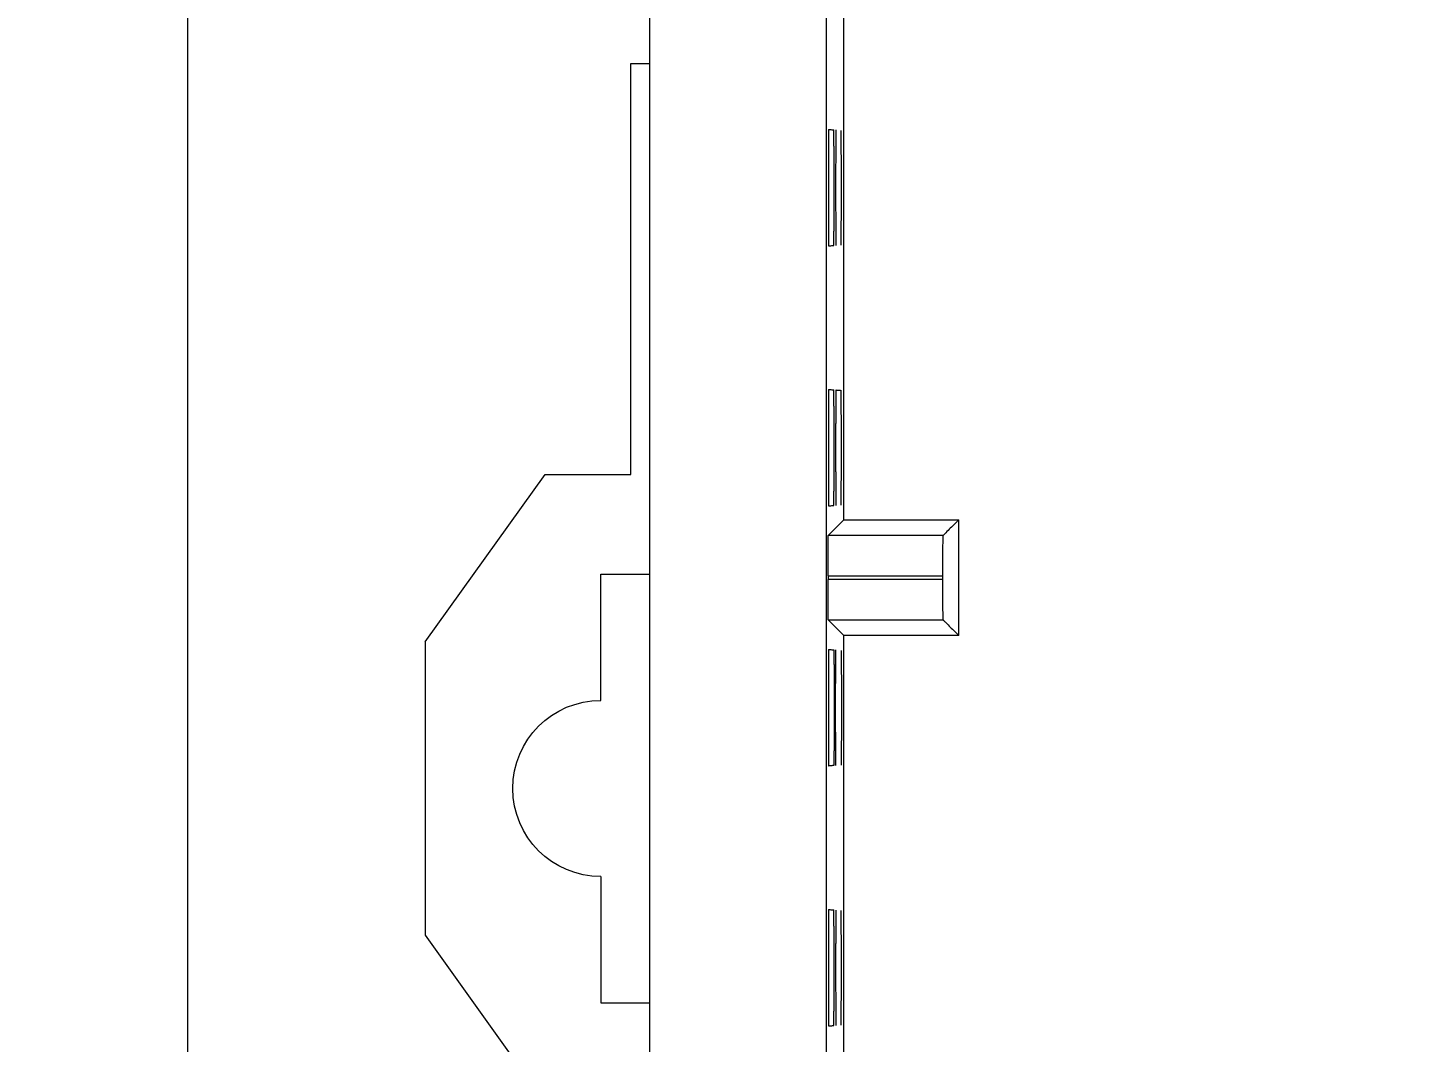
# Model space of a CAD drawing. Header units: millimetres. Extents: x -195 to 1349, y 148 to 750.
# Drawn here: x 752.05 to 776.16, y 345.45 to 363 of the extents above; entities that cross this region are included whole.
import ezdxf

# ---------------------------------------------------------------- set-up
doc = ezdxf.new("R2010")
doc.units = ezdxf.units.MM
doc.layers.get('0').update_dxf_attribs({"linetype": 'CONTINUOUS'})
doc.layers.get('Defpoints').update_dxf_attribs({"linetype": 'CONTINUOUS'})
doc.layers.add('4', color=7, linetype='CONTINUOUS', true_color=0xffffff)
doc.layers.add('55', color=7, linetype='CONTINUOUS', true_color=0xffffff)
doc.styles.add('ROMANC', font='romanc.shx', dxfattribs={"bigfont": 'gbcbig.shx'})
doc.dimstyles.new('YanXiu', dxfattribs={"dimtxt": 3.5, "dimasz": 2.2, "dimexe": 0.66, "dimexo": 0.66, "dimgap": 0.66, "dimtad": 0, "dimdec": 1, "dimdsep": 46, "dimtxsty": 'ROMANC', "dimcen": 0, "dimclrd": 131, "dimclre": 131, "dimclrt": 42, "dimazin": 2, "dimtfac": 1, "dimtdec": 1, "dimtofl": 0, "dimtmove": 0, "dimatfit": 3, "dimfxl": 1, "dimlwd": 5, "dimlwe": 5, "dimarcsym": 0})

# ---------------------------------------------------------------- blocks, each defined once
blk = doc.blocks.new('*D41')
at = {"color": 131, "lineweight": 5, "transparency": 16777216}
for p, q in [((783.379, 486.235), (754.151, 486.235)), ((754.811, 484.035), (754.811, 410.145)), ((754.811, 326.435), (754.811, 400.325)), ((784.75, 324.235), (754.151, 324.235))]:
    blk.add_line(p, q, dxfattribs=at)
at = {"color": 131, "lineweight": 18, "transparency": 16777216}
for points in [[(754.445, 484.035), (755.178, 484.035), (754.811, 486.235)], [(754.445, 326.435), (755.178, 326.435), (754.811, 324.235)]]:
    blk.add_solid(points, dxfattribs=at)
at = {"layer": 'Defpoints', "color": 0, "lineweight": 18, "transparency": 16777216}
for p in [(784.039, 486.235), (754.811, 324.235), (785.41, 324.235)]:
    blk.add_point(p, dxfattribs=at)
at = {"color": 42, "lineweight": 18, "transparency": 16777216, "insert": (754.811, 405.235), "char_height": 3.5, "attachment_point": 5, "rotation": 90, "style": 'ROMANC'}
blk.add_mtext('162', dxfattribs=at)
blk = doc.blocks.new('*D42')
at = {"color": 131, "lineweight": 5, "transparency": 16777216}
for p, q in [((768.139, 491.231), (745.371, 491.231)), ((746.031, 489.031), (746.031, 410.145)), ((746.031, 321.439), (746.031, 400.325)), ((768.139, 319.239), (745.371, 319.239))]:
    blk.add_line(p, q, dxfattribs=at)
at = {"color": 131, "lineweight": 18, "transparency": 16777216}
for points in [[(745.665, 489.031), (746.398, 489.031), (746.031, 491.231)], [(745.665, 321.439), (746.398, 321.439), (746.031, 319.239)]]:
    blk.add_solid(points, dxfattribs=at)
at = {"layer": 'Defpoints', "color": 0, "lineweight": 18, "transparency": 16777216}
for p in [(768.799, 491.231), (746.031, 319.239), (768.799, 319.239)]:
    blk.add_point(p, dxfattribs=at)
at = {"color": 42, "lineweight": 18, "transparency": 16777216, "insert": (746.031, 405.235), "char_height": 3.5, "attachment_point": 5, "rotation": 90, "style": 'ROMANC'}
blk.add_mtext('172', dxfattribs=at)
blk = doc.blocks.new('*D43')
at = {"color": 131, "lineweight": 5, "transparency": 16777216}
for p, q in [((779.094, 499.735), (739.1, 499.735)), ((739.76, 497.535), (739.76, 410.145)), ((739.76, 312.935), (739.76, 400.325)), ((779.784, 310.735), (739.1, 310.735))]:
    blk.add_line(p, q, dxfattribs=at)
at = {"color": 131, "lineweight": 18, "transparency": 16777216}
for points in [[(739.393, 497.535), (740.126, 497.535), (739.76, 499.735)], [(739.393, 312.935), (740.126, 312.935), (739.76, 310.735)]]:
    blk.add_solid(points, dxfattribs=at)
at = {"layer": 'Defpoints', "color": 0, "lineweight": 18, "transparency": 16777216}
for p in [(739.76, 499.735), (779.754, 499.735), (780.444, 310.735)]:
    blk.add_point(p, dxfattribs=at)
at = {"color": 42, "lineweight": 18, "transparency": 16777216, "insert": (739.76, 405.235), "char_height": 3.5, "attachment_point": 5, "rotation": 90, "style": 'ROMANC'}
blk.add_mtext('189', dxfattribs=at)
blk = doc.blocks.new('*D44')
at = {"color": 131, "lineweight": 5, "transparency": 16777216}
for p, q in [((764.4, 505.033), (730.865, 505.033)), ((731.525, 502.833), (731.525, 410.395)), ((731.525, 307.638), (731.525, 400.075)), ((764.4, 305.438), (730.865, 305.438))]:
    blk.add_line(p, q, dxfattribs=at)
at = {"color": 131, "lineweight": 18, "transparency": 16777216}
for points in [[(731.159, 502.833), (731.892, 502.833), (731.525, 505.033)], [(731.159, 307.638), (731.892, 307.638), (731.525, 305.438)]]:
    blk.add_solid(points, dxfattribs=at)
at = {"layer": 'Defpoints', "color": 0, "lineweight": 18, "transparency": 16777216}
for p in [(765.06, 505.033), (731.525, 305.438), (765.06, 305.438)]:
    blk.add_point(p, dxfattribs=at)
at = {"color": 42, "lineweight": 18, "transparency": 16777216, "insert": (731.525, 405.235), "char_height": 3.5, "attachment_point": 5, "rotation": 90, "style": 'ROMANC'}
blk.add_mtext('200', dxfattribs=at)

msp = doc.modelspace()

# ---------------------------------------------------------------- linework, layer by layer
at = {"layer": '4', "color": 7, "linetype": 'Continuous', "lineweight": 18}
for p, q in [((762.807, 317.039), (762.807, 493.431)), ((765.857, 492.781), (765.857, 317.689)), ((765.896, 354.216), (766.165, 354.485)), ((765.892, 353.516), (765.892, 353.454)), ((767.88, 353.454), (767.88, 353.516)), ((766.165, 352.485), (765.896, 352.754))]:
    msp.add_line(p, q, dxfattribs=at)
for points, knots in [([(766.165, 354.485), (766.165, 354.591), (766.165, 354.698), (766.165, 371.614), (766.165, 388.425), (766.165, 422.046), (766.165, 438.856), (766.165, 455.773), (766.165, 455.879), (766.165, 455.985)], [0, 0, 0, 0, 0.003136, 0.003136, 0.5, 0.5, 0.996864, 0.996864, 1, 1, 1, 1]), ([(765.903, 361.242), (765.902, 361.242), (765.902, 361.236), (765.901, 361.217), (765.901, 361.209), (765.901, 361.195), (765.901, 361.189), (765.901, 361.178), (765.901, 361.172), (765.9, 361.153), (765.9, 361.125), (765.9, 361.091), (765.9, 361.064), (765.899, 361.055), (765.899, 361.035), (765.899, 361.025), (765.899, 360.993), (765.899, 360.971), (765.899, 360.901), (765.898, 360.851), (765.898, 360.782), (765.898, 360.768), (765.898, 360.739), (765.898, 360.725), (765.898, 360.681), (765.898, 360.652), (765.898, 360.591), (765.898, 360.56), (765.897, 360.513), (765.897, 360.497), (765.897, 360.465), (765.897, 360.449), (765.897, 360.4), (765.897, 360.335), (765.897, 360.269), (765.897, 360.203), (765.897, 360.17), (765.897, 360.121), (765.897, 360.104), (765.897, 360.072), (765.897, 359.99), (765.898, 359.912), (765.898, 359.836), (765.898, 359.82), (765.898, 359.79), (765.898, 359.776), (765.898, 359.732), (765.898, 359.704), (765.898, 359.622), (765.899, 359.571), (765.899, 359.512), (765.899, 359.5), (765.899, 359.478), (765.899, 359.468), (765.899, 359.436), (765.899, 359.417), (765.9, 359.38), (765.9, 359.363), (765.9, 359.332), (765.9, 359.318), (765.901, 359.292), (765.901, 359.27), (765.901, 359.254), (765.902, 359.241), (765.902, 359.236), (765.902, 359.23), (765.902, 359.228), (765.903, 359.228)], [0, 0, 0, 0, 0.0625, 0.0625, 0.09375, 0.09375, 0.109375, 0.109375, 0.125, 0.125, 0.15625, 0.1875, 0.1875, 0.203125, 0.203125, 0.21875, 0.21875, 0.25, 0.25, 0.3125, 0.3125, 0.328125, 0.328125, 0.34375, 0.34375, 0.375, 0.375, 0.40625, 0.40625, 0.421875, 0.421875, 0.4375, 0.4375, 0.46875, 0.5, 0.5, 0.53125, 0.53125, 0.546875, 0.546875, 0.5625, 0.625, 0.625, 0.640625, 0.640625, 0.65625, 0.65625, 0.6875, 0.6875, 0.75, 0.75, 0.765625, 0.765625, 0.78125, 0.78125, 0.8125, 0.8125, 0.84375, 0.84375, 0.875, 0.875, 0.90625, 0.9375, 0.9375, 0.96875, 0.96875, 1, 1, 1, 1]), ([(765.903, 361.242), (765.916, 361.241), (765.929, 361.241), (765.952, 361.239), (765.961, 361.238), (765.977, 361.237), (765.984, 361.237), (765.992, 361.236)], [0, 0, 0, 0, 0.448296, 0.448296, 0.75351, 0.75351, 1, 1, 1, 1]), ([(765.992, 359.234), (765.992, 359.235), (765.992, 359.241), (765.993, 359.26), (765.993, 359.268), (765.993, 359.287), (765.994, 359.298), (765.994, 359.323), (765.994, 359.351), (765.994, 359.385), (765.995, 359.412), (765.995, 359.421), (765.995, 359.441), (765.995, 359.451), (765.995, 359.483), (765.995, 359.505), (765.996, 359.574), (765.996, 359.624), (765.996, 359.692), (765.996, 359.706), (765.996, 359.735), (765.996, 359.749), (765.996, 359.792), (765.997, 359.822), (765.997, 359.882), (765.997, 359.913), (765.997, 359.96), (765.997, 359.975), (765.997, 360.007), (765.997, 360.024), (765.997, 360.072), (765.997, 360.137), (765.997, 360.202), (765.997, 360.267), (765.997, 360.3), (765.997, 360.349), (765.997, 360.365), (765.997, 360.398), (765.997, 360.479), (765.997, 360.557), (765.997, 360.632), (765.997, 360.647), (765.996, 360.677), (765.996, 360.692), (765.996, 360.736), (765.996, 360.764), (765.996, 360.845), (765.996, 360.896), (765.995, 360.954), (765.995, 360.965), (765.995, 360.987), (765.995, 360.998), (765.995, 361.029), (765.995, 361.049), (765.994, 361.085), (765.994, 361.102), (765.994, 361.133), (765.994, 361.147), (765.994, 361.172), (765.993, 361.194), (765.993, 361.21), (765.993, 361.223), (765.992, 361.228), (765.992, 361.235), (765.992, 361.236), (765.992, 361.236)], [0, 0, 0, 0, 0.0625, 0.0625, 0.09375, 0.09375, 0.125, 0.125, 0.15625, 0.1875, 0.1875, 0.203125, 0.203125, 0.21875, 0.21875, 0.25, 0.25, 0.3125, 0.3125, 0.328125, 0.328125, 0.34375, 0.34375, 0.375, 0.375, 0.40625, 0.40625, 0.421875, 0.421875, 0.4375, 0.4375, 0.46875, 0.5, 0.5, 0.53125, 0.53125, 0.546875, 0.546875, 0.5625, 0.625, 0.625, 0.640625, 0.640625, 0.65625, 0.65625, 0.6875, 0.6875, 0.75, 0.75, 0.765625, 0.765625, 0.78125, 0.78125, 0.8125, 0.8125, 0.84375, 0.84375, 0.875, 0.875, 0.90625, 0.9375, 0.9375, 0.96875, 0.96875, 1, 1, 1, 1]), ([(766.028, 361.234), (766.028, 361.234), (766.028, 361.227), (766.027, 361.208), (766.027, 361.2), (766.027, 361.186), (766.027, 361.181), (766.026, 361.17), (766.026, 361.164), (766.026, 361.145), (766.026, 361.117), (766.026, 361.084), (766.025, 361.057), (766.025, 361.047), (766.025, 361.028), (766.025, 361.018), (766.025, 360.986), (766.025, 360.964), (766.024, 360.895), (766.024, 360.845), (766.024, 360.777), (766.024, 360.763), (766.024, 360.735), (766.024, 360.721), (766.024, 360.677), (766.024, 360.648), (766.023, 360.588), (766.023, 360.557), (766.023, 360.51), (766.023, 360.495), (766.023, 360.463), (766.023, 360.447), (766.023, 360.398), (766.023, 360.334), (766.023, 360.269), (766.023, 360.204), (766.023, 360.171), (766.023, 360.122), (766.023, 360.106), (766.023, 360.073), (766.023, 359.992), (766.023, 359.915), (766.023, 359.839), (766.024, 359.824), (766.024, 359.794), (766.024, 359.78), (766.024, 359.736), (766.024, 359.708), (766.024, 359.627), (766.024, 359.577), (766.025, 359.518), (766.025, 359.507), (766.025, 359.485), (766.025, 359.474), (766.025, 359.443), (766.025, 359.424), (766.026, 359.388), (766.026, 359.371), (766.026, 359.34), (766.026, 359.326), (766.026, 359.301), (766.027, 359.279), (766.027, 359.263), (766.027, 359.25), (766.028, 359.245), (766.028, 359.239), (766.028, 359.237), (766.028, 359.237)], [0, 0, 0, 0, 0.0625, 0.0625, 0.09375, 0.09375, 0.109375, 0.109375, 0.125, 0.125, 0.15625, 0.1875, 0.1875, 0.203125, 0.203125, 0.21875, 0.21875, 0.25, 0.25, 0.3125, 0.3125, 0.328125, 0.328125, 0.34375, 0.34375, 0.375, 0.375, 0.40625, 0.40625, 0.421875, 0.421875, 0.4375, 0.4375, 0.46875, 0.5, 0.5, 0.53125, 0.53125, 0.546875, 0.546875, 0.5625, 0.625, 0.625, 0.640625, 0.640625, 0.65625, 0.65625, 0.6875, 0.6875, 0.75, 0.75, 0.765625, 0.765625, 0.78125, 0.78125, 0.8125, 0.8125, 0.84375, 0.84375, 0.875, 0.875, 0.90625, 0.9375, 0.9375, 0.96875, 0.96875, 1, 1, 1, 1]), ([(766.117, 359.243), (766.118, 359.243), (766.118, 359.25), (766.119, 359.269), (766.119, 359.276), (766.119, 359.295), (766.119, 359.306), (766.12, 359.331), (766.12, 359.359), (766.12, 359.392), (766.12, 359.419), (766.12, 359.429), (766.121, 359.448), (766.121, 359.458), (766.121, 359.489), (766.121, 359.511), (766.121, 359.58), (766.122, 359.63), (766.122, 359.697), (766.122, 359.711), (766.122, 359.739), (766.122, 359.753), (766.122, 359.796), (766.122, 359.825), (766.122, 359.885), (766.122, 359.916), (766.122, 359.962), (766.122, 359.978), (766.123, 360.009), (766.123, 360.025), (766.123, 360.073), (766.123, 360.138), (766.123, 360.202), (766.123, 360.267), (766.123, 360.299), (766.123, 360.348), (766.123, 360.364), (766.123, 360.397), (766.123, 360.477), (766.122, 360.554), (766.122, 360.629), (766.122, 360.644), (766.122, 360.673), (766.122, 360.688), (766.122, 360.731), (766.122, 360.759), (766.122, 360.84), (766.121, 360.89), (766.121, 360.948), (766.121, 360.959), (766.121, 360.981), (766.121, 360.991), (766.121, 361.022), (766.12, 361.042), (766.12, 361.078), (766.12, 361.094), (766.12, 361.125), (766.12, 361.139), (766.119, 361.164), (766.119, 361.186), (766.119, 361.202), (766.118, 361.214), (766.118, 361.219), (766.118, 361.226), (766.118, 361.227), (766.117, 361.227)], [0, 0, 0, 0, 0.0625, 0.0625, 0.09375, 0.09375, 0.125, 0.125, 0.15625, 0.1875, 0.1875, 0.203125, 0.203125, 0.21875, 0.21875, 0.25, 0.25, 0.3125, 0.3125, 0.328125, 0.328125, 0.34375, 0.34375, 0.375, 0.375, 0.40625, 0.40625, 0.421875, 0.421875, 0.4375, 0.4375, 0.46875, 0.5, 0.5, 0.53125, 0.53125, 0.546875, 0.546875, 0.5625, 0.625, 0.625, 0.640625, 0.640625, 0.65625, 0.65625, 0.6875, 0.6875, 0.75, 0.75, 0.765625, 0.765625, 0.78125, 0.78125, 0.8125, 0.8125, 0.84375, 0.84375, 0.875, 0.875, 0.90625, 0.9375, 0.9375, 0.96875, 0.96875, 1, 1, 1, 1]), ([(765.903, 359.228), (765.916, 359.229), (765.929, 359.23), (765.952, 359.232), (765.961, 359.232), (765.977, 359.233), (765.984, 359.234), (765.992, 359.234)], [0, 0, 0, 0, 0.448295, 0.448295, 0.75351, 0.75351, 1, 1, 1, 1]), ([(765.903, 356.742), (765.902, 356.742), (765.902, 356.736), (765.901, 356.717), (765.901, 356.709), (765.901, 356.695), (765.901, 356.689), (765.901, 356.678), (765.901, 356.672), (765.9, 356.653), (765.9, 356.625), (765.9, 356.591), (765.9, 356.564), (765.899, 356.555), (765.899, 356.535), (765.899, 356.525), (765.899, 356.493), (765.899, 356.471), (765.899, 356.401), (765.898, 356.351), (765.898, 356.282), (765.898, 356.268), (765.898, 356.239), (765.898, 356.225), (765.898, 356.181), (765.898, 356.152), (765.898, 356.091), (765.898, 356.06), (765.897, 356.013), (765.897, 355.997), (765.897, 355.965), (765.897, 355.949), (765.897, 355.9), (765.897, 355.835), (765.897, 355.769), (765.897, 355.703), (765.897, 355.67), (765.897, 355.621), (765.897, 355.604), (765.897, 355.572), (765.897, 355.49), (765.898, 355.412), (765.898, 355.336), (765.898, 355.32), (765.898, 355.29), (765.898, 355.276), (765.898, 355.232), (765.898, 355.204), (765.898, 355.122), (765.899, 355.071), (765.899, 355.012), (765.899, 355), (765.899, 354.978), (765.899, 354.968), (765.899, 354.936), (765.899, 354.917), (765.9, 354.88), (765.9, 354.863), (765.9, 354.832), (765.9, 354.818), (765.901, 354.792), (765.901, 354.77), (765.901, 354.754), (765.902, 354.741), (765.902, 354.736), (765.902, 354.73), (765.902, 354.728), (765.903, 354.728)], [0, 0, 0, 0, 0.0625, 0.0625, 0.09375, 0.09375, 0.109375, 0.109375, 0.125, 0.125, 0.15625, 0.1875, 0.1875, 0.203125, 0.203125, 0.21875, 0.21875, 0.25, 0.25, 0.3125, 0.3125, 0.328125, 0.328125, 0.34375, 0.34375, 0.375, 0.375, 0.40625, 0.40625, 0.421875, 0.421875, 0.4375, 0.4375, 0.46875, 0.5, 0.5, 0.53125, 0.53125, 0.546875, 0.546875, 0.5625, 0.625, 0.625, 0.640625, 0.640625, 0.65625, 0.65625, 0.6875, 0.6875, 0.75, 0.75, 0.765625, 0.765625, 0.78125, 0.78125, 0.8125, 0.8125, 0.84375, 0.84375, 0.875, 0.875, 0.90625, 0.9375, 0.9375, 0.96875, 0.96875, 1, 1, 1, 1]), ([(765.903, 356.742), (765.916, 356.741), (765.929, 356.741), (765.952, 356.739), (765.961, 356.738), (765.977, 356.737), (765.984, 356.737), (765.992, 356.736)], [0, 0, 0, 0, 0.448296, 0.448296, 0.75351, 0.75351, 1, 1, 1, 1]), ([(765.992, 354.734), (765.992, 354.735), (765.992, 354.741), (765.993, 354.76), (765.993, 354.768), (765.993, 354.787), (765.994, 354.798), (765.994, 354.823), (765.994, 354.851), (765.994, 354.885), (765.995, 354.912), (765.995, 354.921), (765.995, 354.941), (765.995, 354.951), (765.995, 354.983), (765.995, 355.005), (765.996, 355.074), (765.996, 355.124), (765.996, 355.192), (765.996, 355.206), (765.996, 355.235), (765.996, 355.249), (765.996, 355.292), (765.997, 355.322), (765.997, 355.382), (765.997, 355.413), (765.997, 355.46), (765.997, 355.475), (765.997, 355.507), (765.997, 355.524), (765.997, 355.572), (765.997, 355.637), (765.997, 355.702), (765.997, 355.767), (765.997, 355.8), (765.997, 355.849), (765.997, 355.865), (765.997, 355.898), (765.997, 355.979), (765.997, 356.057), (765.997, 356.132), (765.997, 356.147), (765.996, 356.177), (765.996, 356.192), (765.996, 356.236), (765.996, 356.264), (765.996, 356.345), (765.996, 356.396), (765.995, 356.454), (765.995, 356.465), (765.995, 356.487), (765.995, 356.498), (765.995, 356.529), (765.995, 356.549), (765.994, 356.585), (765.994, 356.602), (765.994, 356.633), (765.994, 356.647), (765.994, 356.672), (765.993, 356.694), (765.993, 356.71), (765.993, 356.723), (765.992, 356.728), (765.992, 356.735), (765.992, 356.736), (765.992, 356.736)], [0, 0, 0, 0, 0.0625, 0.0625, 0.09375, 0.09375, 0.125, 0.125, 0.15625, 0.1875, 0.1875, 0.203125, 0.203125, 0.21875, 0.21875, 0.25, 0.25, 0.3125, 0.3125, 0.328125, 0.328125, 0.34375, 0.34375, 0.375, 0.375, 0.40625, 0.40625, 0.421875, 0.421875, 0.4375, 0.4375, 0.46875, 0.5, 0.5, 0.53125, 0.53125, 0.546875, 0.546875, 0.5625, 0.625, 0.625, 0.640625, 0.640625, 0.65625, 0.65625, 0.6875, 0.6875, 0.75, 0.75, 0.765625, 0.765625, 0.78125, 0.78125, 0.8125, 0.8125, 0.84375, 0.84375, 0.875, 0.875, 0.90625, 0.9375, 0.9375, 0.96875, 0.96875, 1, 1, 1, 1]), ([(766.028, 356.734), (766.028, 356.734), (766.028, 356.727), (766.027, 356.708), (766.027, 356.7), (766.027, 356.686), (766.027, 356.681), (766.026, 356.67), (766.026, 356.664), (766.026, 356.645), (766.026, 356.617), (766.026, 356.584), (766.025, 356.557), (766.025, 356.547), (766.025, 356.528), (766.025, 356.518), (766.025, 356.486), (766.025, 356.464), (766.024, 356.395), (766.024, 356.345), (766.024, 356.277), (766.024, 356.263), (766.024, 356.235), (766.024, 356.221), (766.024, 356.177), (766.024, 356.148), (766.023, 356.088), (766.023, 356.057), (766.023, 356.01), (766.023, 355.995), (766.023, 355.963), (766.023, 355.947), (766.023, 355.898), (766.023, 355.834), (766.023, 355.769), (766.023, 355.704), (766.023, 355.671), (766.023, 355.622), (766.023, 355.606), (766.023, 355.573), (766.023, 355.492), (766.023, 355.415), (766.023, 355.339), (766.024, 355.324), (766.024, 355.294), (766.024, 355.28), (766.024, 355.236), (766.024, 355.208), (766.024, 355.127), (766.024, 355.077), (766.025, 355.018), (766.025, 355.007), (766.025, 354.985), (766.025, 354.974), (766.025, 354.943), (766.025, 354.924), (766.026, 354.888), (766.026, 354.871), (766.026, 354.84), (766.026, 354.826), (766.026, 354.801), (766.027, 354.779), (766.027, 354.763), (766.027, 354.75), (766.028, 354.745), (766.028, 354.739), (766.028, 354.737), (766.028, 354.737)], [0, 0, 0, 0, 0.0625, 0.0625, 0.09375, 0.09375, 0.109375, 0.109375, 0.125, 0.125, 0.15625, 0.1875, 0.1875, 0.203125, 0.203125, 0.21875, 0.21875, 0.25, 0.25, 0.3125, 0.3125, 0.328125, 0.328125, 0.34375, 0.34375, 0.375, 0.375, 0.40625, 0.40625, 0.421875, 0.421875, 0.4375, 0.4375, 0.46875, 0.5, 0.5, 0.53125, 0.53125, 0.546875, 0.546875, 0.5625, 0.625, 0.625, 0.640625, 0.640625, 0.65625, 0.65625, 0.6875, 0.6875, 0.75, 0.75, 0.765625, 0.765625, 0.78125, 0.78125, 0.8125, 0.8125, 0.84375, 0.84375, 0.875, 0.875, 0.90625, 0.9375, 0.9375, 0.96875, 0.96875, 1, 1, 1, 1]), ([(766.028, 356.734), (766.04, 356.733), (766.052, 356.732), (766.073, 356.73), (766.082, 356.73), (766.1, 356.729), (766.109, 356.728), (766.117, 356.727)], [0, 0, 0, 0, 0.406541, 0.406541, 0.703271, 0.703271, 1, 1, 1, 1]), ([(766.117, 354.743), (766.118, 354.743), (766.118, 354.75), (766.119, 354.769), (766.119, 354.776), (766.119, 354.795), (766.119, 354.806), (766.12, 354.831), (766.12, 354.859), (766.12, 354.892), (766.12, 354.919), (766.12, 354.929), (766.121, 354.948), (766.121, 354.958), (766.121, 354.989), (766.121, 355.011), (766.121, 355.08), (766.122, 355.13), (766.122, 355.197), (766.122, 355.211), (766.122, 355.239), (766.122, 355.253), (766.122, 355.296), (766.122, 355.325), (766.122, 355.385), (766.122, 355.416), (766.122, 355.462), (766.122, 355.478), (766.123, 355.509), (766.123, 355.525), (766.123, 355.573), (766.123, 355.638), (766.123, 355.702), (766.123, 355.767), (766.123, 355.799), (766.123, 355.848), (766.123, 355.864), (766.123, 355.897), (766.123, 355.977), (766.122, 356.054), (766.122, 356.129), (766.122, 356.144), (766.122, 356.173), (766.122, 356.188), (766.122, 356.231), (766.122, 356.259), (766.122, 356.34), (766.121, 356.39), (766.121, 356.448), (766.121, 356.459), (766.121, 356.481), (766.121, 356.491), (766.121, 356.522), (766.12, 356.542), (766.12, 356.578), (766.12, 356.594), (766.12, 356.625), (766.12, 356.639), (766.119, 356.664), (766.119, 356.686), (766.119, 356.702), (766.118, 356.714), (766.118, 356.719), (766.118, 356.726), (766.118, 356.727), (766.117, 356.727)], [0, 0, 0, 0, 0.0625, 0.0625, 0.09375, 0.09375, 0.125, 0.125, 0.15625, 0.1875, 0.1875, 0.203125, 0.203125, 0.21875, 0.21875, 0.25, 0.25, 0.3125, 0.3125, 0.328125, 0.328125, 0.34375, 0.34375, 0.375, 0.375, 0.40625, 0.40625, 0.421875, 0.421875, 0.4375, 0.4375, 0.46875, 0.5, 0.5, 0.53125, 0.53125, 0.546875, 0.546875, 0.5625, 0.625, 0.625, 0.640625, 0.640625, 0.65625, 0.65625, 0.6875, 0.6875, 0.75, 0.75, 0.765625, 0.765625, 0.78125, 0.78125, 0.8125, 0.8125, 0.84375, 0.84375, 0.875, 0.875, 0.90625, 0.9375, 0.9375, 0.96875, 0.96875, 1, 1, 1, 1]), ([(765.903, 354.728), (765.916, 354.729), (765.929, 354.73), (765.952, 354.732), (765.961, 354.732), (765.977, 354.733), (765.984, 354.734), (765.992, 354.734)], [0, 0, 0, 0, 0.448295, 0.448295, 0.75351, 0.75351, 1, 1, 1, 1]), ([(768.153, 354.485), (768.141, 354.473), (768.128, 354.461), (768.068, 354.401), (768.02, 354.353), (767.942, 354.275), (767.913, 354.246), (767.884, 354.216)], [0, 0, 0, 0, 0.134571, 0.134571, 0.672856, 0.672856, 1, 1, 1, 1]), ([(765.892, 353.516), (765.892, 353.563), (765.892, 353.608), (765.892, 353.675), (765.892, 353.697), (765.892, 353.741), (765.892, 353.762), (765.892, 353.826), (765.893, 353.866), (765.893, 353.913), (765.893, 353.923), (765.893, 353.941), (765.893, 353.95), (765.893, 353.977), (765.893, 353.994), (765.893, 354.042), (765.894, 354.071), (765.894, 354.103), (765.894, 354.109), (765.894, 354.121), (765.894, 354.138), (765.894, 354.163), (765.895, 354.178), (765.895, 354.189), (765.895, 354.192), (765.895, 354.197), (765.895, 354.2), (765.895, 354.211), (765.895, 354.216), (765.896, 354.216)], [0, 0, 0, 0, 0.125, 0.125, 0.1875, 0.1875, 0.25, 0.25, 0.375, 0.375, 0.40625, 0.40625, 0.4375, 0.4375, 0.5, 0.5, 0.625, 0.625, 0.65625, 0.65625, 0.6875, 0.75, 0.8125, 0.8125, 0.84375, 0.84375, 0.875, 0.875, 1, 1, 1, 1]), ([(767.88, 353.516), (767.88, 353.563), (767.88, 353.608), (767.88, 353.675), (767.88, 353.697), (767.88, 353.741), (767.88, 353.762), (767.88, 353.826), (767.881, 353.866), (767.881, 353.913), (767.881, 353.923), (767.881, 353.941), (767.881, 353.95), (767.881, 353.977), (767.881, 353.994), (767.881, 354.042), (767.881, 354.071), (767.882, 354.103), (767.882, 354.109), (767.882, 354.121), (767.882, 354.138), (767.882, 354.163), (767.883, 354.178), (767.883, 354.189), (767.883, 354.192), (767.883, 354.197), (767.883, 354.2), (767.883, 354.211), (767.883, 354.216), (767.884, 354.216)], [0, 0, 0, 0, 0.125, 0.125, 0.1875, 0.1875, 0.25, 0.25, 0.375, 0.375, 0.40625, 0.40625, 0.4375, 0.4375, 0.5, 0.5, 0.625, 0.625, 0.65625, 0.65625, 0.6875, 0.75, 0.8125, 0.8125, 0.84375, 0.84375, 0.875, 0.875, 1, 1, 1, 1]), ([(765.896, 352.754), (765.895, 352.754), (765.895, 352.759), (765.895, 352.773), (765.895, 352.778), (765.895, 352.792), (765.894, 352.8), (765.894, 352.826), (765.894, 352.848), (765.894, 352.879), (765.894, 352.886), (765.894, 352.9), (765.893, 352.907), (765.893, 352.929), (765.893, 352.944), (765.893, 352.993), (765.893, 353.028), (765.893, 353.075), (765.893, 353.085), (765.893, 353.105), (765.892, 353.135), (765.892, 353.186), (765.892, 353.229), (765.892, 353.262), (765.892, 353.273), (765.892, 353.295), (765.892, 353.306), (765.892, 353.363), (765.892, 353.408), (765.892, 353.454)], [0, 0, 0, 0, 0.125, 0.125, 0.1875, 0.1875, 0.25, 0.25, 0.375, 0.375, 0.40625, 0.40625, 0.4375, 0.4375, 0.5, 0.5, 0.625, 0.625, 0.65625, 0.65625, 0.6875, 0.75, 0.8125, 0.8125, 0.84375, 0.84375, 0.875, 0.875, 1, 1, 1, 1]), ([(767.884, 352.754), (767.883, 352.754), (767.883, 352.759), (767.883, 352.773), (767.883, 352.778), (767.883, 352.792), (767.882, 352.8), (767.882, 352.826), (767.882, 352.848), (767.882, 352.879), (767.882, 352.886), (767.881, 352.9), (767.881, 352.907), (767.881, 352.929), (767.881, 352.944), (767.881, 352.993), (767.881, 353.028), (767.881, 353.075), (767.881, 353.085), (767.881, 353.105), (767.88, 353.135), (767.88, 353.186), (767.88, 353.229), (767.88, 353.262), (767.88, 353.273), (767.88, 353.295), (767.88, 353.306), (767.88, 353.363), (767.88, 353.408), (767.88, 353.454)], [0, 0, 0, 0, 0.125, 0.125, 0.1875, 0.1875, 0.25, 0.25, 0.375, 0.375, 0.40625, 0.40625, 0.4375, 0.4375, 0.5, 0.5, 0.625, 0.625, 0.65625, 0.65625, 0.6875, 0.75, 0.8125, 0.8125, 0.84375, 0.84375, 0.875, 0.875, 1, 1, 1, 1]), ([(767.884, 352.754), (767.895, 352.743), (767.905, 352.732), (767.964, 352.673), (768.013, 352.625), (768.092, 352.546), (768.122, 352.516), (768.153, 352.485)], [0, 0, 0, 0, 0.12101, 0.12101, 0.659295, 0.659295, 1, 1, 1, 1]), ([(766.165, 319.588), (766.165, 330.41), (766.165, 341.231), (766.165, 352.197), (766.165, 352.341), (766.165, 352.485)], [0, 0, 0, 0, 0.986847, 0.986847, 1, 1, 1, 1]), ([(765.903, 352.242), (765.902, 352.242), (765.902, 352.236), (765.901, 352.217), (765.901, 352.209), (765.901, 352.195), (765.901, 352.189), (765.901, 352.178), (765.901, 352.172), (765.9, 352.153), (765.9, 352.125), (765.9, 352.091), (765.9, 352.064), (765.899, 352.055), (765.899, 352.035), (765.899, 352.025), (765.899, 351.993), (765.899, 351.971), (765.899, 351.901), (765.898, 351.851), (765.898, 351.782), (765.898, 351.768), (765.898, 351.739), (765.898, 351.725), (765.898, 351.681), (765.898, 351.652), (765.898, 351.591), (765.898, 351.56), (765.897, 351.513), (765.897, 351.497), (765.897, 351.465), (765.897, 351.449), (765.897, 351.4), (765.897, 351.335), (765.897, 351.269), (765.897, 351.203), (765.897, 351.17), (765.897, 351.121), (765.897, 351.104), (765.897, 351.072), (765.897, 350.99), (765.898, 350.912), (765.898, 350.836), (765.898, 350.82), (765.898, 350.79), (765.898, 350.776), (765.898, 350.732), (765.898, 350.704), (765.898, 350.622), (765.899, 350.571), (765.899, 350.512), (765.899, 350.5), (765.899, 350.478), (765.899, 350.468), (765.899, 350.436), (765.899, 350.417), (765.9, 350.38), (765.9, 350.363), (765.9, 350.332), (765.9, 350.318), (765.901, 350.292), (765.901, 350.27), (765.901, 350.254), (765.902, 350.241), (765.902, 350.236), (765.902, 350.23), (765.902, 350.228), (765.903, 350.228)], [0, 0, 0, 0, 0.0625, 0.0625, 0.09375, 0.09375, 0.109375, 0.109375, 0.125, 0.125, 0.15625, 0.1875, 0.1875, 0.203125, 0.203125, 0.21875, 0.21875, 0.25, 0.25, 0.3125, 0.3125, 0.328125, 0.328125, 0.34375, 0.34375, 0.375, 0.375, 0.40625, 0.40625, 0.421875, 0.421875, 0.4375, 0.4375, 0.46875, 0.5, 0.5, 0.53125, 0.53125, 0.546875, 0.546875, 0.5625, 0.625, 0.625, 0.640625, 0.640625, 0.65625, 0.65625, 0.6875, 0.6875, 0.75, 0.75, 0.765625, 0.765625, 0.78125, 0.78125, 0.8125, 0.8125, 0.84375, 0.84375, 0.875, 0.875, 0.90625, 0.9375, 0.9375, 0.96875, 0.96875, 1, 1, 1, 1]), ([(765.903, 352.242), (765.916, 352.241), (765.929, 352.241), (765.952, 352.239), (765.961, 352.238), (765.977, 352.237), (765.984, 352.237), (765.992, 352.236)], [0, 0, 0, 0, 0.448296, 0.448296, 0.75351, 0.75351, 1, 1, 1, 1]), ([(765.992, 352.236), (765.992, 352.236), (765.992, 352.23), (765.993, 352.211), (765.993, 352.203), (765.993, 352.184), (765.994, 352.172), (765.994, 352.135), (765.994, 352.104), (765.995, 352.059), (765.995, 352.049), (765.995, 352.03), (765.995, 352.019), (765.995, 351.988), (765.995, 351.966), (765.996, 351.897), (765.996, 351.846), (765.996, 351.778), (765.996, 351.764), (765.996, 351.736), (765.996, 351.721), (765.996, 351.678), (765.997, 351.649), (765.997, 351.588), (765.997, 351.558), (765.997, 351.511), (765.997, 351.495), (765.997, 351.463), (765.997, 351.447), (765.997, 351.366), (765.997, 351.301), (765.997, 351.203), (765.997, 351.171), (765.997, 351.121), (765.997, 351.105), (765.997, 351.073), (765.997, 351.056), (765.997, 350.976), (765.997, 350.914), (765.997, 350.838), (765.997, 350.823), (765.996, 350.793), (765.996, 350.778), (765.996, 350.735), (765.996, 350.707), (765.996, 350.626), (765.996, 350.575), (765.995, 350.505), (765.995, 350.483), (765.995, 350.441), (765.995, 350.422), (765.994, 350.386), (765.994, 350.369), (765.994, 350.338), (765.994, 350.324), (765.993, 350.286), (765.993, 350.267), (765.993, 350.247), (765.992, 350.243), (765.992, 350.236), (765.992, 350.234), (765.992, 350.234)], [0, 0, 0, 0, 0.0625, 0.0625, 0.09375, 0.09375, 0.125, 0.125, 0.1875, 0.1875, 0.203125, 0.203125, 0.21875, 0.21875, 0.25, 0.25, 0.3125, 0.3125, 0.328125, 0.328125, 0.34375, 0.34375, 0.375, 0.375, 0.40625, 0.40625, 0.421875, 0.421875, 0.4375, 0.4375, 0.5, 0.5, 0.53125, 0.53125, 0.546875, 0.546875, 0.5625, 0.5625, 0.625, 0.625, 0.640625, 0.640625, 0.65625, 0.65625, 0.6875, 0.6875, 0.75, 0.75, 0.78125, 0.78125, 0.8125, 0.8125, 0.84375, 0.84375, 0.875, 0.875, 0.9375, 0.9375, 0.96875, 0.96875, 1, 1, 1, 1]), ([(766.028, 350.237), (766.028, 350.237), (766.028, 350.243), (766.027, 350.262), (766.027, 350.27), (766.027, 350.289), (766.026, 350.3), (766.026, 350.338), (766.026, 350.369), (766.025, 350.414), (766.025, 350.423), (766.025, 350.443), (766.025, 350.453), (766.025, 350.484), (766.025, 350.506), (766.024, 350.575), (766.024, 350.626), (766.024, 350.694), (766.024, 350.708), (766.024, 350.736), (766.024, 350.75), (766.024, 350.793), (766.024, 350.823), (766.023, 350.883), (766.023, 350.914), (766.023, 350.96), (766.023, 350.976), (766.023, 351.008), (766.023, 351.024), (766.023, 351.105), (766.023, 351.17), (766.023, 351.267), (766.023, 351.3), (766.023, 351.349), (766.023, 351.365), (766.023, 351.398), (766.023, 351.414), (766.023, 351.494), (766.023, 351.556), (766.023, 351.632), (766.024, 351.647), (766.024, 351.676), (766.024, 351.691), (766.024, 351.735), (766.024, 351.763), (766.024, 351.844), (766.024, 351.894), (766.025, 351.964), (766.025, 351.986), (766.025, 352.028), (766.025, 352.047), (766.026, 352.083), (766.026, 352.1), (766.026, 352.131), (766.026, 352.145), (766.027, 352.183), (766.027, 352.202), (766.027, 352.221), (766.028, 352.226), (766.028, 352.232), (766.028, 352.234), (766.028, 352.234)], [0, 0, 0, 0, 0.0625, 0.0625, 0.09375, 0.09375, 0.125, 0.125, 0.1875, 0.1875, 0.203125, 0.203125, 0.21875, 0.21875, 0.25, 0.25, 0.3125, 0.3125, 0.328125, 0.328125, 0.34375, 0.34375, 0.375, 0.375, 0.40625, 0.40625, 0.421875, 0.421875, 0.4375, 0.4375, 0.5, 0.5, 0.53125, 0.53125, 0.546875, 0.546875, 0.5625, 0.5625, 0.625, 0.625, 0.640625, 0.640625, 0.65625, 0.65625, 0.6875, 0.6875, 0.75, 0.75, 0.78125, 0.78125, 0.8125, 0.8125, 0.84375, 0.84375, 0.875, 0.875, 0.9375, 0.9375, 0.96875, 0.96875, 1, 1, 1, 1]), ([(766.117, 352.227), (766.118, 352.227), (766.118, 352.226), (766.118, 352.219), (766.118, 352.214), (766.119, 352.202), (766.119, 352.186), (766.119, 352.164), (766.12, 352.139), (766.12, 352.125), (766.12, 352.094), (766.12, 352.078), (766.12, 352.042), (766.121, 352.022), (766.121, 351.991), (766.121, 351.981), (766.121, 351.959), (766.121, 351.948), (766.121, 351.89), (766.122, 351.84), (766.122, 351.759), (766.122, 351.731), (766.122, 351.688), (766.122, 351.673), (766.122, 351.644), (766.122, 351.629), (766.122, 351.554), (766.123, 351.477), (766.123, 351.397), (766.123, 351.364), (766.123, 351.348), (766.123, 351.299), (766.123, 351.267), (766.123, 351.202), (766.123, 351.138), (766.123, 351.073), (766.123, 351.025), (766.123, 351.009), (766.122, 350.978), (766.122, 350.962), (766.122, 350.916), (766.122, 350.885), (766.122, 350.825), (766.122, 350.796), (766.122, 350.753), (766.122, 350.739), (766.122, 350.711), (766.122, 350.697), (766.122, 350.63), (766.121, 350.58), (766.121, 350.511), (766.121, 350.489), (766.121, 350.458), (766.121, 350.448), (766.12, 350.429), (766.12, 350.419), (766.12, 350.392), (766.12, 350.359), (766.12, 350.331), (766.119, 350.306), (766.119, 350.295), (766.119, 350.276), (766.119, 350.269), (766.118, 350.25), (766.118, 350.243), (766.117, 350.243)], [0, 0, 0, 0, 0.03125, 0.03125, 0.0625, 0.0625, 0.09375, 0.125, 0.125, 0.15625, 0.15625, 0.1875, 0.1875, 0.21875, 0.21875, 0.234375, 0.234375, 0.25, 0.25, 0.3125, 0.3125, 0.34375, 0.34375, 0.359375, 0.359375, 0.375, 0.375, 0.4375, 0.453125, 0.453125, 0.46875, 0.46875, 0.5, 0.5, 0.53125, 0.5625, 0.5625, 0.578125, 0.578125, 0.59375, 0.59375, 0.625, 0.625, 0.65625, 0.65625, 0.671875, 0.671875, 0.6875, 0.6875, 0.75, 0.75, 0.78125, 0.78125, 0.796875, 0.796875, 0.8125, 0.8125, 0.84375, 0.875, 0.875, 0.90625, 0.90625, 0.9375, 0.9375, 1, 1, 1, 1]), ([(765.992, 350.234), (765.984, 350.234), (765.977, 350.233), (765.961, 350.232), (765.952, 350.232), (765.929, 350.23), (765.916, 350.229), (765.903, 350.228)], [0, 0, 0, 0, 0.24649, 0.24649, 0.551705, 0.551705, 1, 1, 1, 1]), ([(765.903, 347.742), (765.902, 347.742), (765.902, 347.736), (765.901, 347.717), (765.901, 347.709), (765.901, 347.695), (765.901, 347.689), (765.901, 347.678), (765.901, 347.672), (765.9, 347.653), (765.9, 347.625), (765.9, 347.591), (765.9, 347.564), (765.899, 347.555), (765.899, 347.535), (765.899, 347.525), (765.899, 347.493), (765.899, 347.471), (765.899, 347.401), (765.898, 347.351), (765.898, 347.282), (765.898, 347.268), (765.898, 347.239), (765.898, 347.225), (765.898, 347.181), (765.898, 347.152), (765.898, 347.091), (765.898, 347.06), (765.897, 347.013), (765.897, 346.997), (765.897, 346.965), (765.897, 346.949), (765.897, 346.9), (765.897, 346.835), (765.897, 346.769), (765.897, 346.703), (765.897, 346.67), (765.897, 346.621), (765.897, 346.604), (765.897, 346.572), (765.897, 346.49), (765.898, 346.412), (765.898, 346.336), (765.898, 346.32), (765.898, 346.29), (765.898, 346.276), (765.898, 346.232), (765.898, 346.204), (765.898, 346.122), (765.899, 346.071), (765.899, 346.012), (765.899, 346), (765.899, 345.978), (765.899, 345.968), (765.899, 345.936), (765.899, 345.917), (765.9, 345.88), (765.9, 345.863), (765.9, 345.832), (765.9, 345.818), (765.901, 345.792), (765.901, 345.77), (765.901, 345.754), (765.902, 345.741), (765.902, 345.736), (765.902, 345.73), (765.902, 345.728), (765.903, 345.728)], [0, 0, 0, 0, 0.0625, 0.0625, 0.09375, 0.09375, 0.109375, 0.109375, 0.125, 0.125, 0.15625, 0.1875, 0.1875, 0.203125, 0.203125, 0.21875, 0.21875, 0.25, 0.25, 0.3125, 0.3125, 0.328125, 0.328125, 0.34375, 0.34375, 0.375, 0.375, 0.40625, 0.40625, 0.421875, 0.421875, 0.4375, 0.4375, 0.46875, 0.5, 0.5, 0.53125, 0.53125, 0.546875, 0.546875, 0.5625, 0.625, 0.625, 0.640625, 0.640625, 0.65625, 0.65625, 0.6875, 0.6875, 0.75, 0.75, 0.765625, 0.765625, 0.78125, 0.78125, 0.8125, 0.8125, 0.84375, 0.84375, 0.875, 0.875, 0.90625, 0.9375, 0.9375, 0.96875, 0.96875, 1, 1, 1, 1]), ([(765.903, 347.742), (765.916, 347.741), (765.929, 347.741), (765.952, 347.739), (765.961, 347.738), (765.977, 347.737), (765.984, 347.737), (765.992, 347.736)], [0, 0, 0, 0, 0.448296, 0.448296, 0.75351, 0.75351, 1, 1, 1, 1]), ([(765.992, 345.734), (765.992, 345.735), (765.992, 345.741), (765.993, 345.76), (765.993, 345.768), (765.993, 345.787), (765.994, 345.798), (765.994, 345.823), (765.994, 345.851), (765.994, 345.885), (765.995, 345.912), (765.995, 345.921), (765.995, 345.941), (765.995, 345.951), (765.995, 345.983), (765.995, 346.005), (765.996, 346.074), (765.996, 346.124), (765.996, 346.192), (765.996, 346.206), (765.996, 346.235), (765.996, 346.249), (765.996, 346.292), (765.997, 346.322), (765.997, 346.382), (765.997, 346.413), (765.997, 346.46), (765.997, 346.475), (765.997, 346.507), (765.997, 346.524), (765.997, 346.572), (765.997, 346.637), (765.997, 346.702), (765.997, 346.767), (765.997, 346.8), (765.997, 346.849), (765.997, 346.865), (765.997, 346.898), (765.997, 346.979), (765.997, 347.057), (765.997, 347.132), (765.997, 347.147), (765.996, 347.177), (765.996, 347.192), (765.996, 347.236), (765.996, 347.264), (765.996, 347.345), (765.996, 347.396), (765.995, 347.454), (765.995, 347.465), (765.995, 347.487), (765.995, 347.498), (765.995, 347.529), (765.995, 347.549), (765.994, 347.585), (765.994, 347.602), (765.994, 347.633), (765.994, 347.647), (765.994, 347.672), (765.993, 347.694), (765.993, 347.71), (765.993, 347.723), (765.992, 347.728), (765.992, 347.735), (765.992, 347.736), (765.992, 347.736)], [0, 0, 0, 0, 0.0625, 0.0625, 0.09375, 0.09375, 0.125, 0.125, 0.15625, 0.1875, 0.1875, 0.203125, 0.203125, 0.21875, 0.21875, 0.25, 0.25, 0.3125, 0.3125, 0.328125, 0.328125, 0.34375, 0.34375, 0.375, 0.375, 0.40625, 0.40625, 0.421875, 0.421875, 0.4375, 0.4375, 0.46875, 0.5, 0.5, 0.53125, 0.53125, 0.546875, 0.546875, 0.5625, 0.625, 0.625, 0.640625, 0.640625, 0.65625, 0.65625, 0.6875, 0.6875, 0.75, 0.75, 0.765625, 0.765625, 0.78125, 0.78125, 0.8125, 0.8125, 0.84375, 0.84375, 0.875, 0.875, 0.90625, 0.9375, 0.9375, 0.96875, 0.96875, 1, 1, 1, 1]), ([(766.028, 347.734), (766.028, 347.734), (766.028, 347.727), (766.027, 347.708), (766.027, 347.7), (766.027, 347.686), (766.027, 347.681), (766.026, 347.67), (766.026, 347.664), (766.026, 347.645), (766.026, 347.617), (766.026, 347.584), (766.025, 347.557), (766.025, 347.547), (766.025, 347.528), (766.025, 347.518), (766.025, 347.486), (766.025, 347.464), (766.024, 347.395), (766.024, 347.345), (766.024, 347.277), (766.024, 347.263), (766.024, 347.235), (766.024, 347.221), (766.024, 347.177), (766.024, 347.148), (766.023, 347.088), (766.023, 347.057), (766.023, 347.01), (766.023, 346.995), (766.023, 346.963), (766.023, 346.947), (766.023, 346.898), (766.023, 346.834), (766.023, 346.769), (766.023, 346.704), (766.023, 346.671), (766.023, 346.622), (766.023, 346.606), (766.023, 346.573), (766.023, 346.492), (766.023, 346.415), (766.023, 346.339), (766.024, 346.324), (766.024, 346.294), (766.024, 346.28), (766.024, 346.236), (766.024, 346.208), (766.024, 346.127), (766.024, 346.077), (766.025, 346.018), (766.025, 346.007), (766.025, 345.985), (766.025, 345.974), (766.025, 345.943), (766.025, 345.924), (766.026, 345.888), (766.026, 345.871), (766.026, 345.84), (766.026, 345.826), (766.026, 345.801), (766.027, 345.779), (766.027, 345.763), (766.027, 345.75), (766.028, 345.745), (766.028, 345.739), (766.028, 345.737), (766.028, 345.737)], [0, 0, 0, 0, 0.0625, 0.0625, 0.09375, 0.09375, 0.109375, 0.109375, 0.125, 0.125, 0.15625, 0.1875, 0.1875, 0.203125, 0.203125, 0.21875, 0.21875, 0.25, 0.25, 0.3125, 0.3125, 0.328125, 0.328125, 0.34375, 0.34375, 0.375, 0.375, 0.40625, 0.40625, 0.421875, 0.421875, 0.4375, 0.4375, 0.46875, 0.5, 0.5, 0.53125, 0.53125, 0.546875, 0.546875, 0.5625, 0.625, 0.625, 0.640625, 0.640625, 0.65625, 0.65625, 0.6875, 0.6875, 0.75, 0.75, 0.765625, 0.765625, 0.78125, 0.78125, 0.8125, 0.8125, 0.84375, 0.84375, 0.875, 0.875, 0.90625, 0.9375, 0.9375, 0.96875, 0.96875, 1, 1, 1, 1]), ([(766.117, 345.743), (766.118, 345.743), (766.118, 345.75), (766.119, 345.769), (766.119, 345.776), (766.119, 345.795), (766.119, 345.806), (766.12, 345.831), (766.12, 345.859), (766.12, 345.892), (766.12, 345.919), (766.12, 345.929), (766.121, 345.948), (766.121, 345.958), (766.121, 345.989), (766.121, 346.011), (766.121, 346.08), (766.122, 346.13), (766.122, 346.197), (766.122, 346.211), (766.122, 346.239), (766.122, 346.253), (766.122, 346.296), (766.122, 346.325), (766.122, 346.385), (766.122, 346.416), (766.122, 346.462), (766.122, 346.478), (766.123, 346.509), (766.123, 346.525), (766.123, 346.573), (766.123, 346.638), (766.123, 346.702), (766.123, 346.767), (766.123, 346.799), (766.123, 346.848), (766.123, 346.864), (766.123, 346.897), (766.123, 346.977), (766.122, 347.054), (766.122, 347.129), (766.122, 347.144), (766.122, 347.173), (766.122, 347.188), (766.122, 347.231), (766.122, 347.259), (766.122, 347.34), (766.121, 347.39), (766.121, 347.448), (766.121, 347.459), (766.121, 347.481), (766.121, 347.491), (766.121, 347.522), (766.12, 347.542), (766.12, 347.578), (766.12, 347.594), (766.12, 347.625), (766.12, 347.639), (766.119, 347.664), (766.119, 347.686), (766.119, 347.702), (766.118, 347.714), (766.118, 347.719), (766.118, 347.726), (766.118, 347.727), (766.117, 347.727)], [0, 0, 0, 0, 0.0625, 0.0625, 0.09375, 0.09375, 0.125, 0.125, 0.15625, 0.1875, 0.1875, 0.203125, 0.203125, 0.21875, 0.21875, 0.25, 0.25, 0.3125, 0.3125, 0.328125, 0.328125, 0.34375, 0.34375, 0.375, 0.375, 0.40625, 0.40625, 0.421875, 0.421875, 0.4375, 0.4375, 0.46875, 0.5, 0.5, 0.53125, 0.53125, 0.546875, 0.546875, 0.5625, 0.625, 0.625, 0.640625, 0.640625, 0.65625, 0.65625, 0.6875, 0.6875, 0.75, 0.75, 0.765625, 0.765625, 0.78125, 0.78125, 0.8125, 0.8125, 0.84375, 0.84375, 0.875, 0.875, 0.90625, 0.9375, 0.9375, 0.96875, 0.96875, 1, 1, 1, 1]), ([(765.903, 345.728), (765.916, 345.729), (765.929, 345.73), (765.952, 345.732), (765.961, 345.732), (765.977, 345.733), (765.984, 345.734), (765.992, 345.734)], [0, 0, 0, 0, 0.448295, 0.448295, 0.75351, 0.75351, 1, 1, 1, 1])]:
    msp.add_open_spline(points, degree=3, knots=knots, dxfattribs=at)
for points in [[(766.165, 354.485), (766.827, 354.485), (767.49, 354.485), (768.153, 354.485)], [(768.153, 352.485), (768.153, 353.152), (768.153, 353.819), (768.153, 354.485)], [(768.153, 352.485), (767.49, 352.485), (766.827, 352.485), (766.165, 352.485)]]:
    msp.add_open_spline(points, degree=3, dxfattribs=at)
at = {"layer": '4', "color": 7, "linetype": 'Continuous', "lineweight": 13}
for points in [[(767.884, 354.216), (767.221, 354.216), (766.558, 354.216), (765.896, 354.216)], [(765.896, 352.754), (766.558, 352.754), (767.221, 352.754), (767.884, 352.754)]]:
    msp.add_open_spline(points, degree=3, dxfattribs=at)
for points, knots in [([(765.892, 353.516), (765.979, 353.516), (766.066, 353.516), (766.728, 353.516), (767.304, 353.516), (767.88, 353.516)], [0, 0, 0, 0, 0.131024, 0.131024, 1, 1, 1, 1]), ([(767.88, 353.454), (767.413, 353.454), (766.947, 353.454), (766.284, 353.454), (766.088, 353.454), (765.892, 353.454)], [0, 0, 0, 0, 0.704233, 0.704233, 1, 1, 1, 1])]:
    msp.add_open_spline(points, degree=3, knots=knots, dxfattribs=at)
at = {"layer": '55', "color": 7, "linetype": 'Continuous', "lineweight": 18}
for p, q in [((762.477, 362.385), (762.807, 362.385)), ((762.477, 355.273), (762.477, 362.385)), ((758.921, 352.378), (760.995, 355.273)), ((760.995, 355.273), (762.477, 355.273)), ((761.961, 353.546), (762.807, 353.546)), ((761.961, 351.362), (761.961, 353.546)), ((758.921, 352.378), (758.921, 347.298)), ((761.961, 348.314), (761.961, 346.129)), ((758.921, 347.298), (760.995, 344.402)), ((761.961, 346.129), (762.807, 346.129))]:
    msp.add_line(p, q, dxfattribs=at)
at = {"layer": '55', "color": 7, "linetype": 'Continuous', "lineweight": 18, "extrusion": (0, 0, -1)}
msp.add_arc((-761.961, 349.838), 1.524, 270, 90, dxfattribs=at)

# ---------------------------------------------------------------- dimensions: what is measured, and where the dimension line sits
at = {"lineweight": 18}
dim = msp.add_linear_dim(base=(731.525, 305.438), p1=(765.06, 505.033), p2=(765.06, 305.438), angle=90, text='200', dimstyle='YanXiu', dxfattribs=at)
dim.commit()
dim.dimension.update_dxf_attribs({"geometry": '*D44', "text_midpoint": (731.525, 405.235)})
for base, p1, p2, picture, middle in [((739.76, 499.735), (780.444, 310.735), (779.754, 499.735), '*D43', (739.76, 405.235)), ((746.031, 319.239), (768.799, 491.231), (768.799, 319.239), '*D42', (746.031, 405.235)), ((754.811, 324.235), (784.039, 486.235), (785.41, 324.235), '*D41', (754.811, 405.235))]:
    dim = msp.add_linear_dim(base=base, p1=p1, p2=p2, angle=90, dimstyle='YanXiu', dxfattribs=at)
    dim.commit()
    dim.dimension.update_dxf_attribs({"geometry": picture, "text_midpoint": middle})

doc.saveas('drawing.dxf')
